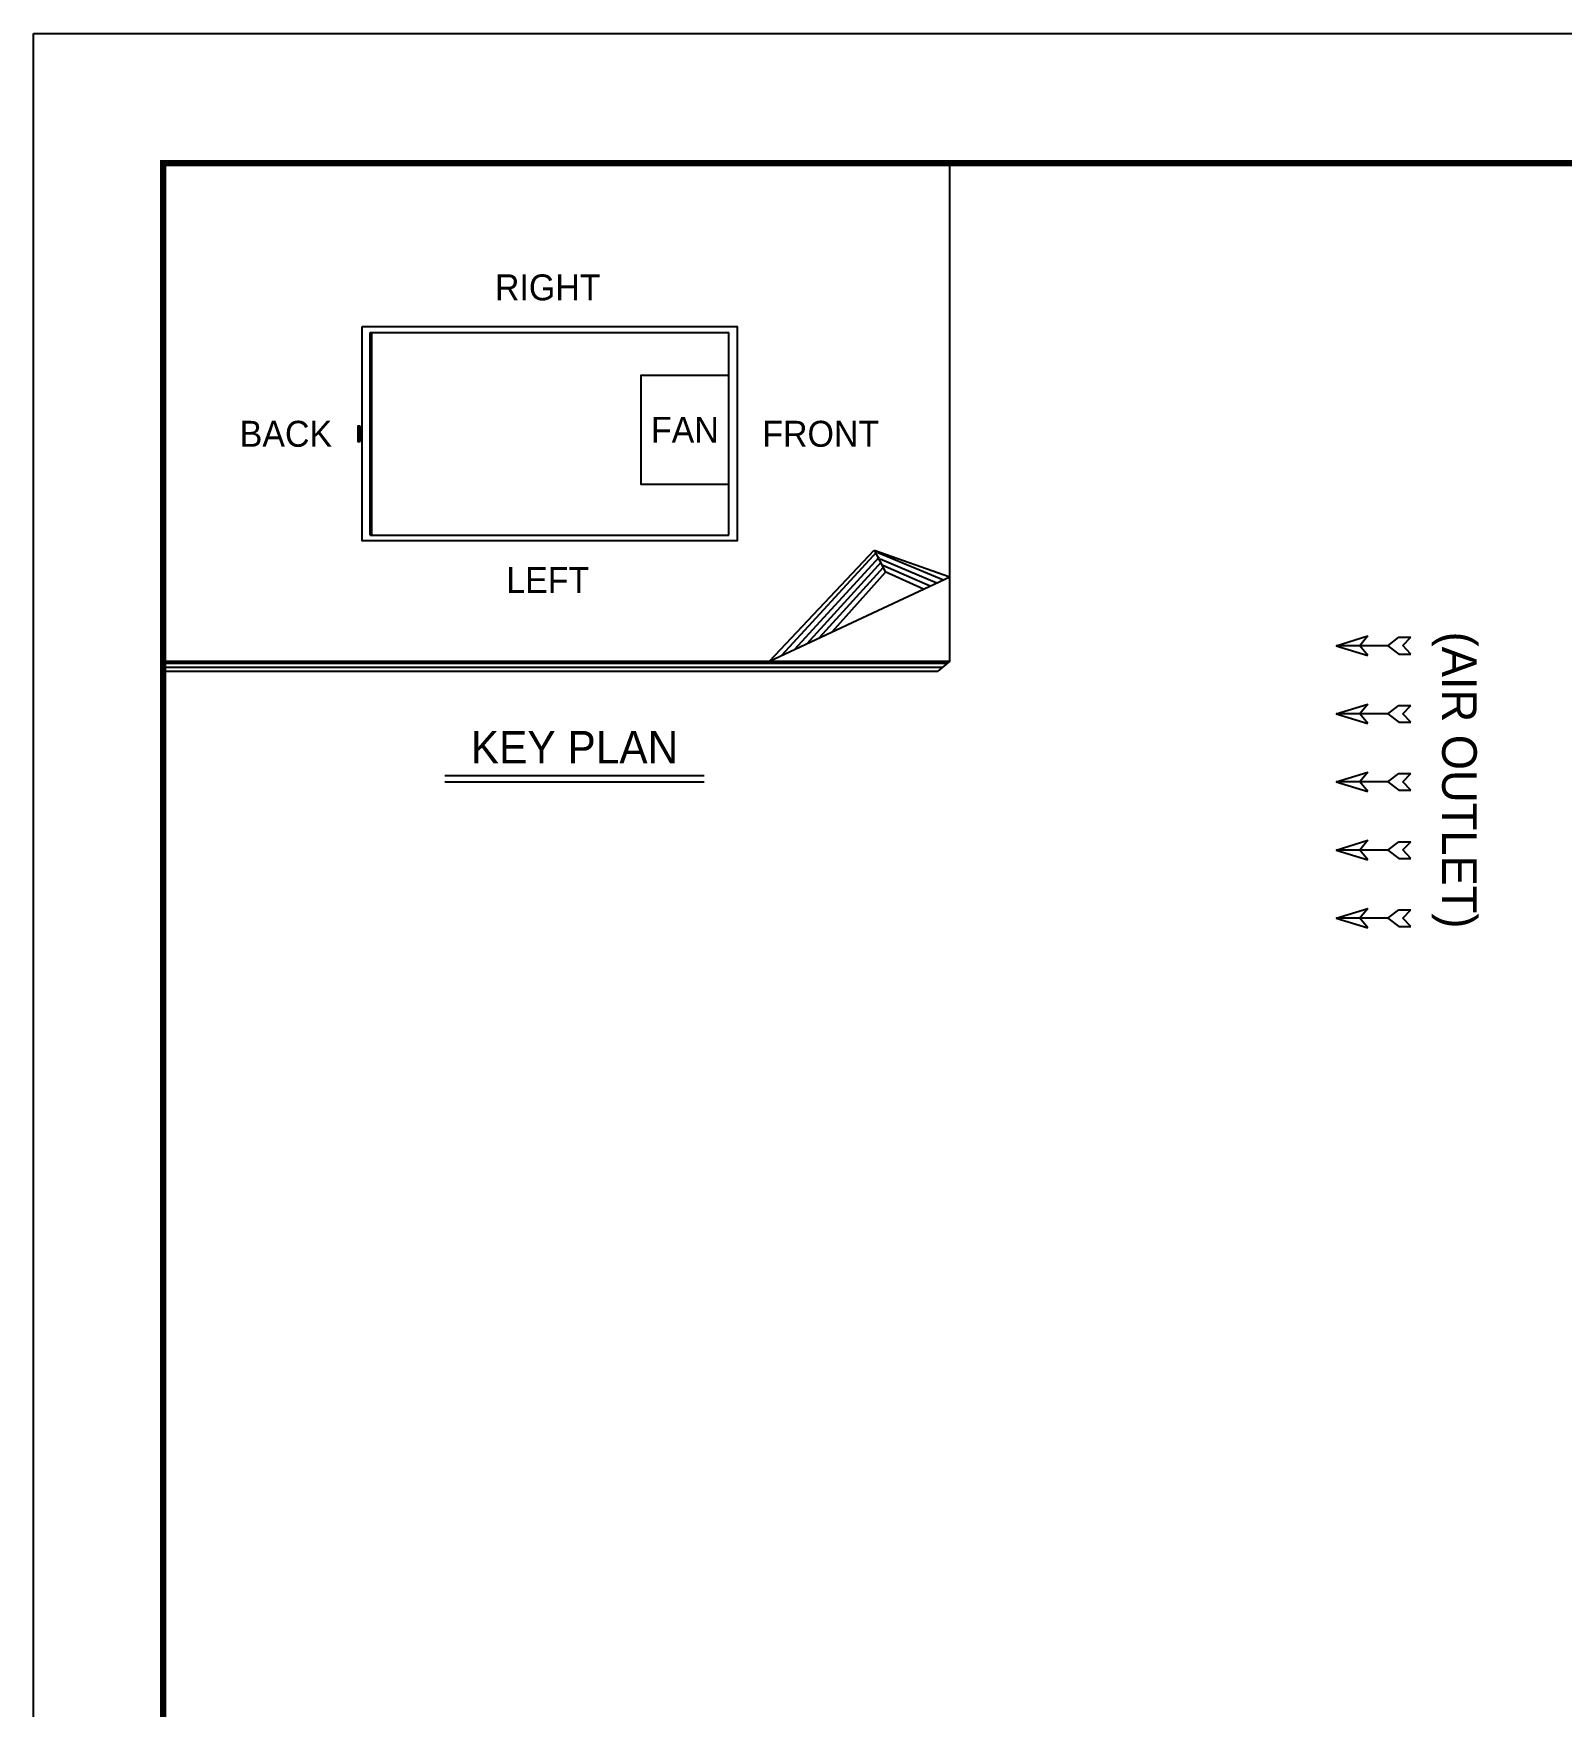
# Model space of a CAD drawing. Header units: millimetres. Extents: x -17070 to 41831, y -291348 to 30635.
# Drawn here: x 12424 to 20668, y 21610 to 30635 of the extents above; entities that cross this region are included whole.
import ezdxf
from ezdxf.enums import TextEntityAlignment as Align

# ---------------------------------------------------------------- set-up
doc = ezdxf.new("R2010")
doc.units = ezdxf.units.MM
for name, color, linetype in [('냉각탑', 4, 'Continuous'), ('냉각탑_box', 1, 'Continuous'), ('냉각탑_dim', 1, 'Continuous'), ('냉각탑_form', 1, 'Continuous'), ('냉각탑_text', 3, 'Continuous')]:
    doc.layers.add(name, color=color, linetype=linetype)
doc.styles.add('돋움', font='Dotum.ttf')

# ---------------------------------------------------------------- blocks, each defined once
blk = doc.blocks.new('화살표 IN OUT')
at = {"layer": '냉각탑_dim'}
for p, q in [((-322.7, 43), (-383.9, 43)), ((-343.1, 0.5), (-383.9, 43)), ((-383.9, -43), (-343.1, 0.5)), ((-266.4, 0), (-322.7, 43)), ((-266.4, 0), (-322.7, -43)), ((-266.4, 0), (0, 0)), ((-163.5, 50), (-121.5, 0)), ((0, 0), (-163.5, 50)), ((-163.5, -50), (-121.5, 0)), ((0, 0), (-163.5, -50)), ((-322.7, -43), (-383.9, -43))]:
    blk.add_line(p, q, dxfattribs=at)

msp = doc.modelspace()

# ---------------------------------------------------------------- linework, layer by layer
at = {"layer": 'Defpoints'}
msp.add_lwpolyline([(12424, 30635.1), (41831.2, 30635.1), (41831.2, 9840), (12424, 9840)], close=True, dxfattribs=at)
at = {"layer": '냉각탑', "ltscale": 30}
for p, q in [((14240.8, 27929.5), (14240.8, 29021.9)), ((14240.8, 29021.9), (16175.7, 29021.9)), ((14250.1, 27929.5), (14250.1, 29021.9)), ((16175.7, 27929.5), (16175.7, 29021.9)), ((14240.8, 27929.5), (16175.7, 27929.5))]:
    msp.add_line(p, q, dxfattribs=at)
msp.add_lwpolyline([(14194.8, 29051.8), (14194.8, 27899.6), (16222.9, 27899.6), (16222.9, 29051.8)], close=True, dxfattribs=at)
for points in [[(16175.7, 28790.3), (15701.7, 28790.3), (15701.3, 28203.8), (16175.7, 28203.8)], [(14186, 28516.5), (14174.4, 28516.5), (14174.4, 28434.9), (14186, 28434.9)], [(14180.2, 28516.5), (14180.2, 28434.9)], [(14186, 28434.9), (14186, 28516.5)]]:
    msp.add_lwpolyline(points, dxfattribs=at)
at = {"layer": '냉각탑_box'}
for p, q in [((17369, 27249.8), (17369, 29935)), ((16394.7, 27249.8), (16960.2, 27847.4)), ((16462.3, 27281.4), (16976.7, 27840.6)), ((16529.9, 27312.9), (16987.9, 27812.6)), ((16960.2, 27847.4), (17369, 27705)), ((16960.2, 27847.4), (17021.6, 27728.6)), ((16979, 27834.8), (17333.4, 27688.4)), ((16992.5, 27801.1), (17297.9, 27671.7)), ((16597.5, 27344.5), (16999.1, 27784.6)), ((16665.1, 27376.1), (17010.4, 27756.6)), ((16732.6, 27407.7), (17021.6, 27728.6)), ((17006, 27767.4), (17262.3, 27655.1)), ((17019.6, 27733.7), (17226.7, 27638.5)), ((16394.7, 27249.8), (17369, 27705)), ((13124.1, 27249.8), (17369, 27249.8)), ((13124.1, 27238.1), (17354.9, 27238.1)), ((13124.1, 27216.6), (17328.9, 27216.6)), ((13124.1, 27195.2), (17302.9, 27195.2)), ((17369, 27249.8), (17302.9, 27195.2)), ((14643.2, 26633.3), (16043.2, 26633.3)), ((14643.2, 26598.3), (16043.2, 26598.3))]:
    msp.add_line(p, q, dxfattribs=at)
at = {"layer": '냉각탑_form', "const_width": 35}
msp.add_lwpolyline([(13124.1, 29935), (13124.1, 10540.2), (41131, 10540.2), (41131, 29935)], close=True, dxfattribs=at)

# ---------------------------------------------------------------- block references
at = {"layer": '냉각탑_dim', "xscale": -1.04999997375291, "yscale": 1.04999997374806, "zscale": 1.04999997375}
for p in [(19451.8, 27332.8), (19451.8, 26965.3), (19451.8, 26597.8), (19451.8, 26230.3), (19451.8, 25862.8)]:
    msp.add_blockref('화살표 IN OUT', p, dxfattribs=at)

# ---------------------------------------------------------------- texts
at = {"layer": '냉각탑_text', "style": '돋움'}
for s, height, p in [('RIGHT', 140, (15198.8, 29265.5)), ('BACK', 140, (13786.1, 28475.7)), ('FAN', 140, (15938.5, 28497.1)), ('FRONT', 140, (16671.5, 28475.7)), ('LEFT', 140, (15198.8, 27686.7)), ('KEY PLAN', 175, (15343.2, 26785))]:
    msp.add_text(s, height=height, dxfattribs=at).set_placement(p, align=Align.MIDDLE_CENTER)
msp.add_text('(AIR OUTLET)', height=186.667, rotation=270, dxfattribs=at).set_placement((20117.7, 26607.9), align=Align.MIDDLE_CENTER)

doc.saveas('drawing.dxf')
